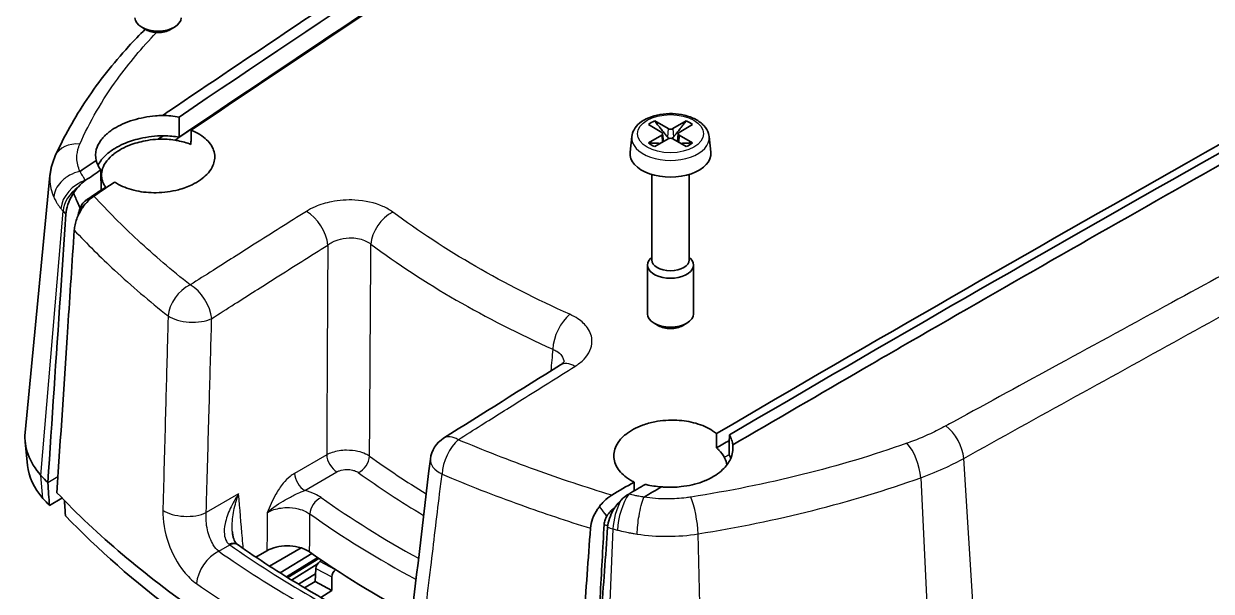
# Model space of a CAD drawing. Header units: millimetres. Extents: x 0 to 1594, y 0 to 281.
# Drawn here: x 251.23 to 292.36, y 126.99 to 146.64 of the extents above; entities that cross this region are included whole.
import ezdxf

# ---------------------------------------------------------------- set-up
doc = ezdxf.new("R2010")
doc.units = ezdxf.units.MM
doc.layers.add('Visible (ISO)', color=7, linetype='Continuous', lineweight=35)
doc.layers.add('Visible Narrow (ISO)', color=7, linetype='Continuous', lineweight=25)

msp = doc.modelspace()

# ---------------------------------------------------------------- linework, layer by layer
at = {"layer": 'Visible (ISO)'}
for p, q in [((255.4644, 146.4288), (255.3125, 146.5166)), ((256.2925, 146.4288), (256.4444, 146.5166)), ((272.8614, 143.1455), (273.3228, 142.8777)), ((273.5444, 143.0056), (273.0806, 143.272)), ((274.1731, 143.272), (273.7093, 143.0056)), ((273.9309, 142.8777), (274.3923, 143.1455)), ((272.2878, 142.7289), (272.2295, 142.1861)), ((273.3228, 142.7825), (272.8614, 142.5147)), ((273.3566, 142.8343), (273.3857, 142.5634)), ((273.8971, 142.8343), (273.868, 142.5634)), ((274.3923, 142.5147), (273.9309, 142.7825)), ((274.9659, 142.7289), (275.0242, 142.1861)), ((273.0806, 142.3882), (273.5444, 142.6546)), ((273.7093, 142.6546), (274.1731, 142.3882)), ((252.1356, 141.3815), (251.2767, 132.4837)), ((272.9769, 141.4202), (272.9769, 138.4618)), ((274.2769, 141.4202), (274.2769, 138.4618)), ((272.8269, 138.2865), (272.8269, 136.596)), ((272.9769, 138.561), (272.9313, 138.5147)), ((274.2769, 138.561), (274.3224, 138.5147)), ((274.4269, 138.2865), (274.4269, 136.596)), ((273.2128, 136.1818), (273.0609, 136.2695)), ((274.0409, 136.1818), (274.1928, 136.2695)), ((251.3552, 131.3485), (251.2767, 132.1624)), ((252.1174, 129.958), (252.5519, 130.2179)), ((259.6512, 128.3925), (259.268, 128.1713)), ((260.8397, 128.4898), (259.7448, 127.8577)), ((260.114, 127.622), (261.2066, 128.2963)), ((261.4138, 128.1526), (260.3325, 127.4853)), ((261.4518, 128.1265), (260.3726, 127.4604)), ((260.5056, 127.3784), (261.3919, 127.9254)), ((261.5473, 128.0612), (261.4841, 128.0222)), ((261.3315, 127.5985), (260.7419, 127.2346)), ((261.3152, 127.3277), (261.3426, 127.783)), ((262.0275, 127.7287), (262.0367, 127.7344)), ((261.3152, 127.3277), (260.9562, 127.1062)), ((261.8968, 127.0135), (261.3152, 127.3277)), ((261.8968, 127.0135), (261.8959, 127.4842)), ((261.5166, 126.7788), (261.8968, 127.0135))]:
    msp.add_line(p, q, dxfattribs=at)
msp.add_arc((266.3038, 131.4439), 1, 122.19969, 173.20147, dxfattribs=at)
for centre, major_axis, ratio, start_param, end_param in [((255.8785, 146.843), (0.8, 0), 0.5773503, 3.1415927, 6.2831853), ((255.8785, 146.6676), (0.5853, 0), 0.5773503, 3.9265254, 5.4982526), ((273.6269, 142.8301), (0.9404, 0), 0.5773503, 2.1906089, 2.5217801), ((273.6269, 142.8301), (0.9404, 0), 0.5773503, 0.6198126, 0.9509837), ((273.24, 142.8301), (0.1169, 0), 0.5773503, 5.5003624, 7.0660083), ((273.6269, 143.0535), (-0.1169, 0), 0.5773503, 0.7879734, 2.3536193), ((274.0137, 142.8301), (-0.1169, 0), 0.5773503, 5.5003624, 7.0660083), ((273.6269, 142.8301), (-0.9404, 0), 0.5773503, 0.6198126, 0.9509837), ((273.6269, 142.6067), (0.1169, 0), 0.5773503, 0.7879734, 2.3536193), ((273.6269, 142.8301), (-0.9404, 0), 0.5773503, 2.1906089, 2.5217801), ((273.6269, 142.1361), (1.4, 0), 0.5773503, 3.0796893, 6.3450887), ((273.6269, 138.2865), (0.8, 0), 0.5773503, 2.6249056, 6.7998724), ((273.6269, 138.4618), (0.65, 0), 0.5773503, 3.1415927, 6.2831853), ((273.6269, 136.596), (0.8, 0), 0.5773503, 3.1415927, 6.2831853), ((273.6269, 136.4206), (0.5853, 0), 0.5773503, 3.9265254, 5.4982526), ((262.7497, -815.2659), (-658.476, -1032.7764), 0.5468007, 3.9953438, 4.0000042), ((256.2689, 132.3231), (-5, 0), 0.5773503, 6.227506, 6.7585), ((256.2689, 131.5066), (-4.9213, 0), 0.5773503, 0.0556793, 0.4753147), ((7575.8397, 3663.0666), (-5604.5123, -8812.205), 0.5453182, 5.4345394, 5.43528), ((291.8349, 142.8913), (-45, 0), 0.5773503, 0.4753147, 0.4867247), ((291.8349, 142.8913), (-45, 0), 0.5773503, 0.5014681, 0.694666), ((291.8349, 142.0748), (44.9213, 0), 0.5773503, 3.6169073, 3.6277061), ((291.8349, 142.0748), (-44.7213, 0), 0.5773503, 0.5039686, 0.6595031), ((258.3304, 129.2693), (-0.5288, 0.736), 0.2529332, 2.4526993, 2.5165103), ((291.8349, 142.8913), (-39.7131, 0), 0.5773503, 0.6869538, 0.8174911), ((261.479, 127.8616), (-0.1002, -0.1732), 0.5373064, 3.9266075, 5.4624973), ((262.0326, 127.5626), (0.0895, 0.1789), 0.5775811, 0.7512329, 2.2871227)]:
    msp.add_ellipse(centre, major_axis=major_axis, ratio=ratio, start_param=start_param, end_param=end_param, dxfattribs=at)
for points, knots in [([(256.0313, 143.4605), (256.104, 143.5097), (256.1768, 143.5589), (257.678, 144.5737), (259.096, 145.5273), (260.9142, 146.7453), (261.3194, 147.0164), (264.9651, 149.4527), (268.2086, 151.5965), (278.1113, 158.0689), (284.5707, 162.1812), (290.8164, 166.0925)], [0.5969198, 0.5969198, 0.5969198, 0.5969198, 0.6291619, 0.6291619, 1.2619379, 1.2619379, 1.4447716, 1.4447716, 2.9147939, 2.9147939, 5.9313916, 5.9313916, 5.9313916, 5.9313916]), ([(291.1538, 165.8549), (284.8475, 161.9173), (278.5418, 157.8926), (267.025, 150.3824), (261.814, 146.9245), (256.605, 143.4083)], [-5.683478, -5.683478, -5.683478, -5.683478, -2.9032583, -2.9032583, -0.6045057, -0.6045057, -0.6045057, -0.6045057]), ([(257.0261, 142.9515), (262.0008, 146.3083), (266.9773, 149.6121), (278.4814, 157.124), (285.0091, 161.2932), (291.5375, 165.3695)], [-5.0734475, -5.0734475, -5.0734475, -5.0734475, -2.8781144, -2.8781144, 0, 0, 0, 0]), ([(291.1584, 165.1575), (284.7089, 161.1304), (278.2599, 157.0121), (266.7425, 149.494), (261.6738, 146.1288), (256.6071, 142.7085)], [-5.6874839, -5.6874839, -5.6874839, -5.6874839, -2.844123, -2.844123, -0.6081639, -0.6081639, -0.6081639, -0.6081639]), ([(312.3834, 153.3341), (305.421, 149.5838), (298.4593, 145.7423), (286.0713, 138.7438), (280.6449, 135.6225), (275.2205, 132.447)], [-5.7302307, -5.7302307, -5.7302307, -5.7302307, -2.8797642, -2.8797642, -0.6567694, -0.6567694, -0.6567694, -0.6567694]), ([(275.6674, 132.4027), (281.1168, 135.5942), (286.5684, 138.7307), (298.9698, 145.7374), (305.9199, 149.5727), (312.8706, 153.3167)], [-5.13567, -5.13567, -5.13567, -5.13567, -2.9023779, -2.9023779, -0.0567149, -0.0567149, -0.0567149, -0.0567149]), ([(313.2822, 153.1219), (306.5369, 149.499), (299.5935, 145.6661), (288.918, 139.6399), (285.4204, 137.6429), (281.4881, 135.372), (281.051, 135.1193), (279.0904, 133.9835), (277.5625, 133.0933), (275.9442, 132.1462), (275.8658, 132.1003), (275.7873, 132.0543)], [0.0572676, 0.0572676, 0.0572676, 0.0572676, 2.8114963, 2.8114963, 4.1536633, 4.1536633, 4.320595, 4.320595, 4.8983352, 4.8983352, 4.9277731, 4.9277731, 4.9277731, 4.9277731]), ([(255.4316, 146.4478), (255.2344, 146.2508), (255.0435, 146.0512), (254.5892, 145.5535), (254.3332, 145.2525), (253.8498, 144.6404), (253.6225, 144.3293), (253.1978, 143.6976), (253.0003, 143.377), (252.6362, 142.7267), (252.4695, 142.3969), (252.3187, 142.0623)], [0.05145214, 0.05145214, 0.05145214, 0.05145214, 0.16242476, 0.16242476, 0.32484951, 0.32484951, 0.48727427, 0.48727427, 0.64969903, 0.64969903, 0.81212378, 0.81212378, 0.81212378, 0.81212378]), ([(253.7369, 141.9042), (253.7052, 142.0292), (253.7064, 142.1571), (253.7678, 142.3853), (253.8159, 142.4851), (253.9191, 142.6313), (253.9594, 142.6801), (254.0273, 142.7512), (254.0512, 142.7745), (254.0876, 142.8078), (254.0992, 142.8182), (254.1198, 142.8361), (254.1288, 142.8437), (254.1476, 142.8593), (254.1574, 142.8672), (254.1827, 142.8873), (254.1984, 142.8994), (254.258, 142.9437), (254.3039, 142.9749), (254.5435, 143.1245), (254.7686, 143.2245), (255.2605, 143.3753), (255.5228, 143.4252), (255.8699, 143.4545), (255.9507, 143.4588), (256.0313, 143.4605)], [-0.39044995, -0.39044995, -0.39044995, -0.39044995, -0.32487133, -0.32487133, -0.2723563, -0.2723563, -0.24518339, -0.24518339, -0.23161697, -0.23161697, -0.22546157, -0.22546157, -0.22085853, -0.22085853, -0.21597627, -0.21597627, -0.20844288, -0.20844288, -0.18801187, -0.18801187, -0.1069739, -0.1069739, -0.02674496, -0.02674496, -0.00245352, -0.00245352, -0.00245352, -0.00245352]), ([(256.0313, 143.4605), (256.1301, 143.4597), (256.2283, 143.4548), (256.4202, 143.4372), (256.5136, 143.4247), (256.605, 143.4083)], [-0.059910869, -0.059910869, -0.059910869, -0.059910869, -0.030162697, -0.030162697, -0.001052901, -0.001052901, -0.001052901, -0.001052901]), ([(256.605, 143.4083), (256.6057, 143.1915), (256.6063, 142.9747), (256.607, 142.7414), (256.6071, 142.725), (256.6071, 142.7085)], [-0.085171905, -0.085171905, -0.085171905, -0.085171905, -0.006013685, -0.006013685, 0, 0, 0, 0]), ([(272.2878, 142.7289), (272.2969, 142.8135), (272.3247, 142.8955), (272.4146, 143.0545), (272.4803, 143.1296), (272.6486, 143.2703), (272.7555, 143.333), (272.9957, 143.4346), (273.1299, 143.4727), (273.4086, 143.5202), (273.5529, 143.5298), (273.8387, 143.5207), (273.9802, 143.5021), (274.2488, 143.4373), (274.3759, 143.391), (274.6033, 143.2714), (274.7038, 143.1979), (274.8583, 143.0294), (274.9152, 142.9355), (274.9552, 142.7988), (274.9621, 142.764), (274.9659, 142.7289)], [0.8473015, 0.8473015, 0.8473015, 0.8473015, 1.1008997, 1.1008997, 1.3894034, 1.3894034, 1.7237101, 1.7237101, 2.0693038, 2.0693038, 2.4112778, 2.4112778, 2.7518334, 2.7518334, 3.0950069, 3.0950069, 3.4402909, 3.4402909, 3.7598094, 3.7598094, 3.8650875, 3.8650875, 3.8650875, 3.8650875]), ([(256.0655, 142.7608), (255.7929, 142.7576), (255.5182, 142.7248), (255.0531, 142.6174), (254.8602, 142.5544), (254.5769, 142.4307), (254.4768, 142.3791), (254.3263, 142.2881), (254.2714, 142.2514), (254.204, 142.2013), (254.1884, 142.1893), (254.1636, 142.1696), (254.1542, 142.162), (254.1364, 142.1472), (254.128, 142.1401), (254.1091, 142.1238), (254.0987, 142.1147), (254.0671, 142.086), (254.0465, 142.0663), (253.9284, 141.9466), (253.8525, 141.8408), (253.8009, 141.7317)], [-0.3925149, -0.3925149, -0.3925149, -0.3925149, -0.31017959, -0.31017959, -0.24644614, -0.24644614, -0.20794289, -0.20794289, -0.18377824, -0.18377824, -0.17629345, -0.17629345, -0.17161054, -0.17161054, -0.1673103, -0.1673103, -0.16181868, -0.16181868, -0.15029727, -0.15029727, -0.0927005, -0.0927005, -0.0927005, -0.0927005]), ([(254.375, 141.1575), (254.4177, 141.1286), (254.463, 141.1011), (254.6892, 140.9777), (254.8991, 140.9026), (255.3473, 140.8073), (255.58, 140.7853), (256.0772, 140.7924), (256.3375, 140.8273), (256.7508, 140.9355), (256.9102, 140.9933), (257.1606, 141.1134), (257.2578, 141.1698), (257.4282, 141.2897), (257.5022, 141.3524), (257.6444, 141.4996), (257.7071, 141.5855), (257.822, 141.8086), (257.8515, 141.948), (257.8269, 142.2388), (257.7637, 142.3871), (257.5427, 142.6587), (257.3863, 142.7791), (257.1402, 142.9034), (257.0843, 142.9285), (257.0261, 142.9515)], [-0.79234578, -0.79234578, -0.79234578, -0.79234578, -0.77235174, -0.77235174, -0.69766294, -0.69766294, -0.62677745, -0.62677745, -0.54829356, -0.54829356, -0.49386798, -0.49386798, -0.45436466, -0.45436466, -0.41688631, -0.41688631, -0.37090191, -0.37090191, -0.30131293, -0.30131293, -0.22414966, -0.22414966, -0.14630592, -0.14630592, -0.12472512, -0.12472512, -0.12472512, -0.12472512]), ([(256.6071, 142.7085), (256.4403, 142.7385), (256.2667, 142.7559), (256.0821, 142.7605), (256.0738, 142.7607), (256.0655, 142.7608)], [-0.056992889, -0.056992889, -0.056992889, -0.056992889, -0.003793731, -0.003793731, -0.001299486, -0.001299486, -0.001299486, -0.001299486]), ([(257.0261, 142.9515), (257.0244, 142.8444), (257.0227, 142.7372), (257.02, 142.5735), (257.0191, 142.5169), (257.0182, 142.4604)], [-0.060102013, -0.060102013, -0.060102013, -0.060102013, -0.02076172, -0.02076172, 0, 0, 0, 0]), ([(255.8867, 142.6403), (255.7618, 142.633), (255.6369, 142.619), (255.3178, 142.5654), (255.1285, 142.516), (254.8331, 142.4083), (254.7207, 142.3582), (254.5583, 142.2707), (254.5025, 142.2372), (254.427, 142.1868), (254.4047, 142.1712), (254.3706, 142.1462), (254.3584, 142.137), (254.3362, 142.1197), (254.326, 142.1116), (254.304, 142.0937), (254.2922, 142.0837), (254.259, 142.055), (254.2382, 142.0359), (254.1345, 141.9348), (254.0671, 141.8482), (253.9683, 141.6682), (253.9374, 141.5753), (253.9195, 141.427), (253.9197, 141.372), (253.9266, 141.3175)], [-0.35881114, -0.35881114, -0.35881114, -0.35881114, -0.32115648, -0.32115648, -0.26112461, -0.26112461, -0.22040764, -0.22040764, -0.1973069, -0.1973069, -0.18722907, -0.18722907, -0.18145942, -0.18145942, -0.1764904, -0.1764904, -0.17046705, -0.17046705, -0.15923299, -0.15923299, -0.11164229, -0.11164229, -0.06361717, -0.06361717, -0.03533091, -0.03533091, -0.03533091, -0.03533091]), ([(256.4576, 142.6075), (256.3708, 142.6206), (256.2822, 142.63), (256.0913, 142.642), (255.9891, 142.6436), (255.8867, 142.6403)], [-0.067321844, -0.067321844, -0.067321844, -0.067321844, -0.04003136, -0.04003136, -0.009279688, -0.009279688, -0.009279688, -0.009279688]), ([(257.0182, 142.4604), (256.8782, 142.5155), (256.7253, 142.559), (256.5285, 142.5962), (256.4932, 142.6022), (256.4576, 142.6075)], [-0.254621503, -0.254621503, -0.254621503, -0.254621503, -0.202760296, -0.202760296, -0.191562898, -0.191562898, -0.191562898, -0.191562898]), ([(273.5854, 142.6698), (273.5725, 142.6748), (273.5605, 142.682), (273.5408, 142.6971), (273.5316, 142.7061), (273.5234, 142.716)], [0.0787304884, 0.0787304884, 0.0787304884, 0.0787304884, 0.082614617, 0.082614617, 0.0863321635, 0.0863321635, 0.0863321635, 0.0863321635]), ([(273.7303, 142.716), (273.7221, 142.7061), (273.7129, 142.6971), (273.6932, 142.682), (273.6812, 142.6748), (273.6684, 142.6698)], [0.0629908796, 0.0629908796, 0.0629908796, 0.0629908796, 0.066708426, 0.066708426, 0.0705925547, 0.0705925547, 0.0705925547, 0.0705925547]), ([(252.1356, 141.3815), (252.1402, 141.429), (252.1464, 141.4763), (252.1621, 141.5702), (252.1715, 141.6168), (252.1933, 141.7091), (252.2057, 141.7548), (252.2334, 141.845), (252.2487, 141.8895), (252.2818, 141.977), (252.2997, 142.02), (252.3187, 142.0623)], [-0.063338075, -0.063338075, -0.063338075, -0.063338075, -0.05067046, -0.05067046, -0.038002845, -0.038002845, -0.02533523, -0.02533523, -0.012667615, -0.012667615, 0, 0, 0, 0]), ([(253.8984, 141.5759), (253.8204, 141.6786), (253.7663, 141.7879), (253.7375, 141.9019), (253.7372, 141.9031), (253.7369, 141.9042)], [-0.061989042, -0.061989042, -0.061989042, -0.061989042, -0.004028237, -0.004028237, -0.003446903, -0.003446903, -0.003446903, -0.003446903]), ([(253.182, 141.5266), (253.1807, 141.5257), (253.1791, 141.5249), (253.1767, 141.5241), (253.176, 141.5239), (253.1753, 141.5238)], [0, 0, 0, 0, 0.0005838622, 0.0005838622, 0.00080892757, 0.00080892757, 0.00080892757, 0.00080892757]), ([(253.9071, 140.8805), (253.9057, 140.9962), (253.9042, 141.1119), (253.9013, 141.3443), (253.8998, 141.4605), (253.8984, 141.5759)], [-0.084845966, -0.084845966, -0.084845966, -0.084845966, -0.042384254, -0.042384254, -0.00000551, -0.00000551, -0.00000551, -0.00000551]), ([(253.1104, 140.9844), (253.114, 140.9884), (253.1175, 140.9924), (253.2006, 141.0848), (253.2854, 141.1594), (253.3715, 141.218)], [0.037105584, 0.037105584, 0.037105584, 0.037105584, 0.038795417, 0.038795417, 0.0767238, 0.0767238, 0.0767238, 0.0767238]), ([(253.9266, 141.3175), (253.9335, 141.2623), (253.9471, 141.2076), (253.9892, 141.095), (254.0191, 141.0375), (254.0565, 140.9819)], [-0.060207883, -0.060207883, -0.060207883, -0.060207883, -0.032188515, -0.032188515, -0.001443888, -0.001443888, -0.001443888, -0.001443888]), ([(252.683, 140.0423), (252.69, 140.1476), (252.7138, 140.26), (252.7928, 140.4912), (252.8481, 140.6074), (252.9269, 140.7361), (252.9391, 140.7554), (252.9517, 140.7743)], [0, 0, 0, 0, 0.037211362, 0.037211362, 0.075645186, 0.075645186, 0.082516463, 0.082516463, 0.082516463, 0.082516463]), ([(253.1312, 140.3531), (253.0697, 140.4973), (253.0224, 140.6083), (252.9639, 140.7458), (252.9578, 140.76), (252.9517, 140.7743)], [-0.24863988, -0.24863988, -0.24863988, -0.24863988, -0.187554633, -0.187554633, -0.180486352, -0.180486352, -0.180486352, -0.180486352]), ([(253.6558, 140.6691), (253.5718, 140.6119), (253.4887, 140.5389), (253.3585, 140.3958), (253.3091, 140.3335), (253.2634, 140.2671)], [0, 0, 0, 0, 0.037090102, 0.037090102, 0.061679043, 0.061679043, 0.061679043, 0.061679043]), ([(253.2634, 140.2671), (253.2568, 140.2574), (253.2504, 140.2476), (253.1711, 140.1248), (253.1095, 140.0025), (253.0391, 139.8116), (253.0194, 139.7455), (252.9903, 139.6157), (252.9809, 139.5525), (252.9769, 139.4921)], [0.039699878, 0.039699878, 0.039699878, 0.039699878, 0.043262706, 0.043262706, 0.084016543, 0.084016543, 0.10558439, 0.10558439, 0.127003628, 0.127003628, 0.127003628, 0.127003628]), ([(253.3663, 140.513), (253.3662, 140.5129), (253.3661, 140.5129), (253.3643, 140.5116), (253.3625, 140.5104), (253.3458, 140.498), (253.3246, 140.4793), (253.2679, 140.4146), (253.2349, 140.3674), (253.1947, 140.2916), (253.1846, 140.2705), (253.1755, 140.2492)], [-0.000054035, -0.000054035, -0.000054035, -0.000054035, 0, 0, 0.000754266, 0.000754266, 0.00741891, 0.00741891, 0.016171972, 0.016171972, 0.019443079, 0.019443079, 0.019443079, 0.019443079]), ([(253.3129, 140.4655), (253.3164, 140.4692), (253.32, 140.4729), (253.3276, 140.4803), (253.3315, 140.4841), (253.3399, 140.4915), (253.3442, 140.4953), (253.3533, 140.5028), (253.358, 140.5065), (253.3678, 140.5138), (253.3728, 140.5174), (253.3781, 140.521)], [-0.3543990956, -0.3543990956, -0.3543990956, -0.3543990956, -0.3533559075, -0.3533559075, -0.3523127194, -0.3523127194, -0.3512695313, -0.3512695313, -0.3502263432, -0.3502263432, -0.3491831551, -0.3491831551, -0.3491831551, -0.3491831551]), ([(252.683, 140.0423), (252.6204, 139.1084), (252.5579, 138.1742), (252.3504, 135.0728), (252.2055, 132.9058), (252.0607, 130.7393)], [0.4033537, 0.4033537, 0.4033537, 0.4033537, 0.7332702, 0.7332702, 1.4979758, 1.4979758, 1.4979758, 1.4979758]), ([(253.1755, 140.2492), (253.1622, 140.2191), (253.1509, 140.1886), (253.1251, 140.1035), (253.1153, 140.0498), (253.1126, 139.9996)], [0.0092264292, 0.0092264292, 0.0092264292, 0.0092264292, 0.0114136879, 0.0114136879, 0.0153380986, 0.0153380986, 0.0153380986, 0.0153380986]), ([(252.3754, 130.402), (252.5018, 132.3142), (252.6283, 134.2266), (252.8288, 137.2565), (252.9029, 138.3743), (252.9769, 139.4921)], [0.011013, 0.011013, 0.011013, 0.011013, 0.6868411, 0.6868411, 1.0818451, 1.0818451, 1.0818451, 1.0818451]), ([(269.954, 134.9438), (269.954, 134.9438), (269.9504, 134.9379), (269.932, 134.917), (269.9171, 134.9019), (269.8746, 134.8667), (269.8471, 134.8465), (269.8136, 134.8256)], [0.251413511, 0.251413511, 0.251413511, 0.251413511, 0.280257605, 0.280257605, 0.309491723, 0.309491723, 0.338725841, 0.338725841, 0.338725841, 0.338725841]), ([(275.2205, 132.447), (275.1784, 132.4819), (275.133, 132.5153), (274.9211, 132.6545), (274.7254, 132.7415), (274.2996, 132.8635), (274.0748, 132.8996), (273.5897, 132.9228), (273.3328, 132.9045), (272.9356, 132.8274), (272.7897, 132.787), (272.5436, 132.6962), (272.4406, 132.6498), (272.2472, 132.5443), (272.1577, 132.4851), (271.971, 132.335), (271.8827, 132.241), (271.7157, 131.9935), (271.6642, 131.8357), (271.664, 131.5194), (271.7149, 131.3639), (271.9127, 131.0763), (272.0572, 130.9469), (272.2798, 130.815), (272.322, 130.7922), (272.3657, 130.7706)], [-0.79225009, -0.79225009, -0.79225009, -0.79225009, -0.77053561, -0.77053561, -0.69738567, -0.69738567, -0.627599, -0.627599, -0.55095705, -0.55095705, -0.50358558, -0.50358558, -0.46582888, -0.46582888, -0.42690438, -0.42690438, -0.37454813, -0.37454813, -0.29670862, -0.29670862, -0.21908472, -0.21908472, -0.14182711, -0.14182711, -0.12464847, -0.12464847, -0.12464847, -0.12464847]), ([(275.7873, 132.0543), (275.8055, 131.8885), (275.7768, 131.7223), (275.6415, 131.4345), (275.5508, 131.3117), (275.3625, 131.1324), (275.2826, 131.0693), (275.138, 130.9742), (275.0785, 130.9392), (274.996, 130.896), (274.9757, 130.8858), (274.9422, 130.8695), (274.9291, 130.8632), (274.9036, 130.8514), (274.8912, 130.8458), (274.8627, 130.8332), (274.8465, 130.8262), (274.7954, 130.8048), (274.7599, 130.7909), (274.5002, 130.6956), (274.2547, 130.6393), (273.8209, 130.5913), (273.6395, 130.5852), (273.4102, 130.5949), (273.3614, 130.598), (273.3127, 130.6021)], [-0.38953395, -0.38953395, -0.38953395, -0.38953395, -0.31120587, -0.31120587, -0.24713035, -0.24713035, -0.20868363, -0.20868363, -0.1842162, -0.1842162, -0.17640437, -0.17640437, -0.17146016, -0.17146016, -0.16688159, -0.16688159, -0.16098215, -0.16098215, -0.14841276, -0.14841276, -0.07056253, -0.07056253, -0.01629908, -0.01629908, -0.00155516, -0.00155516, -0.00155516, -0.00155516]), ([(275.6588, 131.709), (275.6602, 131.8244), (275.6616, 131.9398), (275.6645, 132.1717), (275.666, 132.2875), (275.6674, 132.4027)], [-0.084890915, -0.084890915, -0.084890915, -0.084890915, -0.042406689, -0.042406689, -0.000019425, -0.000019425, -0.000019425, -0.000019425]), ([(275.6674, 132.4027), (275.6999, 132.3475), (275.7262, 132.2909), (275.7666, 132.1744), (275.7803, 132.1146), (275.7873, 132.0543)], [-0.06195571, -0.06195571, -0.06195571, -0.06195571, -0.032840642, -0.032840642, -0.003097641, -0.003097641, -0.003097641, -0.003097641]), ([(275.4978, 131.6147), (275.4515, 131.7052), (275.3874, 131.7918), (275.2793, 131.8998), (275.2504, 131.9262), (275.2197, 131.9517)], [-0.983614332, -0.983614332, -0.983614332, -0.983614332, -0.936406098, -0.936406098, -0.920553291, -0.920553291, -0.920553291, -0.920553291]), ([(275.7165, 131.5955), (275.7027, 131.6278), (275.6868, 131.6598), (275.6656, 131.6973), (275.6622, 131.7032), (275.6588, 131.709)], [-0.020421071, -0.020421071, -0.020421071, -0.020421071, -0.003848344, -0.003848344, -0.000759387, -0.000759387, -0.000759387, -0.000759387]), ([(275.5785, 131.3613), (275.5673, 131.4437), (275.5421, 131.525), (275.5014, 131.6075), (275.4996, 131.6111), (275.4978, 131.6147)], [-0.044699874, -0.044699874, -0.044699874, -0.044699874, -0.003850779, -0.003850779, -0.001995382, -0.001995382, -0.001995382, -0.001995382]), ([(252.0607, 130.7393), (252.0702, 130.6085), (252.0797, 130.4786), (252.0985, 130.2183), (252.108, 130.0886), (252.1174, 129.958)], [0.00100527, 0.00100527, 0.00100527, 0.00100527, 0.05140962, 0.05140962, 0.10172985, 0.10172985, 0.10172985, 0.10172985]), ([(273.3127, 130.6021), (273.1323, 130.6149), (272.9559, 130.6416), (272.7761, 130.6845), (272.7644, 130.6874), (272.7528, 130.6903)], [-0.058824872, -0.058824872, -0.058824872, -0.058824872, -0.004085819, -0.004085819, -0.000284057, -0.000284057, -0.000284057, -0.000284057]), ([(252.6736, 129.6063), (252.6642, 129.7362), (252.6549, 129.8664), (252.6422, 130.0417), (252.639, 130.0867), (252.6357, 130.1317)], [0.001001729, 0.001001729, 0.001001729, 0.001001729, 0.051045095, 0.051045095, 0.068326612, 0.068326612, 0.068326612, 0.068326612]), ([(271.1708, 129.9282), (271.2196, 129.9929), (271.2723, 130.0533), (271.4116, 130.1911), (271.5008, 130.2606), (271.5913, 130.314)], [0.01200207, 0.01200207, 0.01200207, 0.01200207, 0.036568006, 0.036568006, 0.073624139, 0.073624139, 0.073624139, 0.073624139]), ([(272.1854, 130.3557), (272.0931, 130.3012), (272.002, 130.2309), (271.9118, 130.1426), (271.9076, 130.1384), (271.9035, 130.1343)], [0, 0, 0, 0, 0.03784055, 0.03784055, 0.039686412, 0.039686412, 0.039686412, 0.039686412]), ([(272.7099, 130.2455), (272.7101, 130.2459), (272.7103, 130.2464), (272.7115, 130.2479), (272.7127, 130.2488), (272.7141, 130.2497)], [0.3492862788, 0.3492862788, 0.3492862788, 0.3492862788, 0.3504901333, 0.3504901333, 0.3535540341, 0.3535540341, 0.3535540341, 0.3535540341]), ([(270.8546, 129.1704), (270.8621, 129.2748), (270.8874, 129.3857), (270.9718, 129.6132), (271.031, 129.7272), (271.1243, 129.8661), (271.1471, 129.8976), (271.1708, 129.9282)], [0, 0, 0, 0, 0.037039611, 0.037039611, 0.07549989, 0.07549989, 0.087190181, 0.087190181, 0.087190181, 0.087190181]), ([(271.3309, 129.3023), (271.3338, 129.354), (271.3456, 129.4091), (271.3799, 129.5051), (271.3983, 129.5452), (271.4201, 129.5839)], [0, 0, 0, 0, 0.018464086, 0.018464086, 0.031865727, 0.031865727, 0.031865727, 0.031865727]), ([(271.4201, 129.5839), (271.4293, 129.6008), (271.4392, 129.6176), (271.4831, 129.6865), (271.5219, 129.7349), (271.6062, 129.8189), (271.6511, 129.8542), (271.6967, 129.8813)], [0.031813354, 0.031813354, 0.031813354, 0.031813354, 0.037639194, 0.037639194, 0.056318286, 0.056318286, 0.074965382, 0.074965382, 0.074965382, 0.074965382]), ([(271.731, 129.9321), (271.7058, 129.896), (271.6817, 129.8589), (271.5999, 129.7212), (271.5512, 129.6167), (271.4801, 129.407), (271.4582, 129.3037), (271.4512, 129.2064)], [0.028994499, 0.028994499, 0.028994499, 0.028994499, 0.042316805, 0.042316805, 0.077079572, 0.077079572, 0.111627703, 0.111627703, 0.111627703, 0.111627703]), ([(270.8546, 129.1704), (270.7777, 128.1029), (270.7008, 127.0354), (270.4835, 124.0152), (270.3431, 122.0621), (270.2028, 120.1094)], [0.3083428, 0.3083428, 0.3083428, 0.3083428, 0.6867872, 0.6867872, 1.3791764, 1.3791764, 1.3791764, 1.3791764]), ([(270.7868, 119.9277), (270.8256, 120.4692), (270.8643, 121.011), (271.0133, 123.0925), (271.1235, 124.6325), (271.3063, 127.1844), (271.3788, 128.1955), (271.4512, 129.2064)], [1.6469177, 1.6469177, 1.6469177, 1.6469177, 1.8386273, 1.8386273, 2.3835181, 2.3835181, 2.7416476, 2.7416476, 2.7416476, 2.7416476]), ([(270.8645, 121.0126), (270.9726, 122.937), (271.0809, 124.8615), (271.2364, 127.6246), (271.2837, 128.4635), (271.3309, 129.3023)], [0.0684569, 0.0684569, 0.0684569, 0.0684569, 0.755611, 0.755611, 1.05511854, 1.05511854, 1.05511854, 1.05511854]), ([(258.4532, 129.0425), (258.4571, 128.9967), (258.4633, 128.9534), (258.4797, 128.8726), (258.49, 128.8353), (258.5133, 128.7689), (258.5263, 128.7399), (258.5533, 128.6908), (258.5673, 128.6705), (258.5945, 128.638), (258.6076, 128.6258), (258.6203, 128.6161)], [0.1625954, 0.1625954, 0.1625954, 0.1625954, 0.18314085, 0.18314085, 0.2036863, 0.2036863, 0.22423174, 0.22423174, 0.24477719, 0.24477719, 0.26532264, 0.26532264, 0.26532264, 0.26532264]), ([(258.6503, 128.5942), (258.9983, 128.3505), (259.3546, 128.1105), (260.0831, 127.6384), (260.4554, 127.4064), (261.2153, 126.9504), (261.603, 126.7266), (262.3933, 126.2875), (262.7958, 126.0723), (263.6152, 125.6508), (264.032, 125.4445), (264.4557, 125.2429)], [1.47484654, 1.47484654, 1.47484654, 1.47484654, 1.51322645, 1.51322645, 1.55160637, 1.55160637, 1.58998628, 1.58998628, 1.6283662, 1.6283662, 1.66674612, 1.66674612, 1.66674612, 1.66674612]), ([(259.6512, 128.3925), (259.7434, 128.4458), (259.8527, 128.4881), (260.093, 128.546), (260.2216, 128.5612), (260.4814, 128.562), (260.6101, 128.5478), (260.8079, 128.5017), (260.8811, 128.4782), (261.0156, 128.4211), (261.0765, 128.3878), (261.1294, 128.3505)], [0, 0, 0, 0, 0.03912161, 0.03912161, 0.07812461, 0.07812461, 0.11707908, 0.11707908, 0.14211713, 0.14211713, 0.16717053, 0.16717053, 0.16717053, 0.16717053])]:
    msp.add_open_spline(points, degree=3, knots=knots, dxfattribs=at)
for points, weights in [([(273.5234, 142.716), (273.4167, 142.8459), (273.0806, 143.272)], [2.55942529588, 1.88942949743, 1]), ([(274.1731, 143.272), (273.837, 142.8459), (273.7303, 142.716)], [1, 1.88942949741, 2.55942529585]), ([(273.2664, 142.4949), (273.1462, 142.4989), (272.8614, 142.5147)], [2.05991435985, 1.57596636189, 1]), ([(274.3923, 142.5147), (274.1075, 142.4989), (273.9873, 142.4949)], [1, 1.57596636188, 2.05991435984])]:
    msp.add_rational_spline(points, weights, degree=2, dxfattribs=at)
for points in [[(255.8867, 142.6403), (255.9464, 142.6805), (256.006, 142.7207), (256.0655, 142.7608)], [(253.182, 141.5266), (253.3671, 141.6526), (253.552, 141.7784), (253.7369, 141.9042)], [(253.8984, 141.5759), (253.7227, 141.4567), (253.5471, 141.3373), (253.3715, 141.218)], [(253.6558, 140.6691), (253.8955, 140.832), (254.1353, 140.9948), (254.375, 141.1575)], [(253.9018, 141.3008), (253.9101, 141.3064), (253.9184, 141.312), (253.9266, 141.3175)], [(252.9517, 140.7743), (253.0004, 140.8496), (253.0538, 140.9202), (253.1104, 140.9844)], [(253.9071, 140.8805), (253.7572, 140.7787), (253.6073, 140.6768), (253.4573, 140.5749)], [(254.0565, 140.9819), (254.0627, 140.9727), (254.0692, 140.9635), (254.0758, 140.9544)], [(253.1312, 140.3531), (253.146, 140.3184), (253.1607, 140.2838), (253.1755, 140.2492)], [(253.4184, 140.5484), (253.401, 140.5366), (253.3837, 140.5248), (253.3663, 140.513)], [(253.4573, 140.5749), (253.4443, 140.566), (253.4314, 140.5572), (253.4184, 140.5484)], [(275.2197, 131.9517), (275.22, 132.1168), (275.2203, 132.2819), (275.2205, 132.447)], [(275.2197, 131.9517), (275.3682, 132.0386), (275.5166, 132.1255), (275.665, 132.2123)], [(272.3657, 130.7706), (272.1076, 130.6185), (271.8494, 130.4663), (271.5913, 130.314)], [(272.1854, 130.3557), (272.3746, 130.4673), (272.5637, 130.5788), (272.7528, 130.6903)], [(272.3657, 130.7706), (272.3674, 130.6687), (272.369, 130.5668), (272.3707, 130.465)], [(273.3127, 130.6021), (273.1133, 130.4847), (272.9138, 130.3673), (272.7141, 130.2497)], [(271.9035, 130.1343), (271.8421, 130.0728), (271.784, 130.0049), (271.731, 129.9321)], [(271.4201, 129.5839), (271.3974, 129.6152), (271.3747, 129.6466), (271.3521, 129.6779)]]:
    msp.add_open_spline(points, degree=3, dxfattribs=at)
at = {"layer": 'Visible Narrow (ISO)'}
for p, q in [((273.3228, 142.7825), (273.3407, 142.5375)), ((273.5444, 143.0056), (273.5234, 142.716)), ((273.7093, 143.0056), (273.7303, 142.716)), ((273.9309, 142.7825), (273.913, 142.5375)), ((251.8232, 131.0021), (252.5876, 140.1488)), ((261.7196, 131.7125), (260.6077, 131.0705)), ((284.38, 122.2321), (283.7878, 131.5897)), ((251.8931, 130.2064), (251.8232, 131.0021)), ((252.4115, 130.9491), (252.0607, 130.7393)), ((260.9608, 130.4798), (262.0726, 131.1217)), ((282.2949, 130.9203), (282.7446, 121.5155)), ((258.6687, 130.3582), (257.5481, 129.7112)), ((271.6355, 129.1516), (271.242, 119.7906)), ((274.805, 119.566), (274.5855, 128.9763)), ((257.9807, 128.3719), (258.3635, 128.5929)), ((262.0275, 127.7287), (261.4841, 128.0222)), ((261.3426, 127.783), (261.8959, 127.4842))]:
    msp.add_line(p, q, dxfattribs=at)
msp.add_ellipse((273.6269, 142.8301), major_axis=(-1.1424, 0), ratio=0.5773503, dxfattribs=at)
for centre, major_axis, ratio, start_param, end_param in [((273.6269, 142.681), (-1.3416, 0), 0.5773503, 6.221282, 9.4866813), ((253.2304, 141.6514), (-0.9117, 0.4109), 0.7824682, 5.1146311, 6.2831853), ((253.4164, 140.4165), (0.7818, 0.6235), 0.7392517, 1.0876692, 2.5289376), ((253.474, 140.3482), (0.7471, 0.6647), 0.7253923, 1.4189076, 2.4893664), ((253.5509, 140.0885), (-0.3736, -0.3324), 0.7253643, 4.555836, 5.4829169), ((261.0521, 139.3418), (-0.5331, 0.846), 0.5531286, 3.9574857, 5.481704), ((264.04, 139.3168), (-0.5963, -0.8027), 0.6430369, 4.0390991, 5.5160805), ((257.0318, 136.7971), (0.6188, 0.7855), 0.6580908, 0.9229414, 2.3667402), ((257.0318, 136.7971), (-0.5365, 0.8439), 0.5504614, 3.9552415, 5.4806273), ((270.1666, 135.7796), (0.4091, 0.9125), 0.502893, 0.7716394, 2.2486209), ((257.0318, 136.7971), (0.9996, -0.0285), 0.4939007, 3.7923776, 5.5108231), ((270.3434, 133.9775), (-0.5298, 0.8481), 0.5505094, 5.4724046, 6.2831853), ((283.1068, 131.946), (0.4868, -0.8735), 0.5501704, 0.8727338, 2.2666987), ((266.3038, 131.4439), (0.3896, 0.921), 0.4832045, 0.7681902, 2.211989), ((266.3038, 131.4439), (-0.5329, 0.8462), 0.5475607, 5.4692352, 6.2831853), ((281.7769, 131.348), (0.3371, -0.9415), 0.420736, 0.9554059, 2.3565213), ((262.0726, 131.53), (0.25, -0.433), 0.5773503, 3.9793507, 5.4977871), ((262.8153, 131.5064), (-0.2923, -0.4057), 0.637157, 0.8466896, 2.365126), ((291.8349, 144.9112), (-36.6883, 0), 0.5773503, 0.6755633, 0.7570732), ((266.3038, 131.4439), (-0.993, 0.1184), 0.5541028, 0, 1.00253), ((260.9608, 130.8881), (0.25, -0.433), 0.5773503, 3.9793507, 5.4977871), ((291.8349, 144.5243), (37.1876, 0), 0.5773503, 3.817156, 3.9093182), ((261.5235, 129.8253), (-0.2887, -0.4083), 0.6324236, 3.9826237, 5.5010601), ((291.8349, 144.5243), (-39.1338, 0), 0.5773503, 0.6847811, 0.8117744), ((272.0917, 129.5993), (-0.2839, -0.9589), 0.3742077, 4.2348723, 5.3053311), ((272.2096, 129.5662), (-0.2555, -0.9668), 0.3446085, 3.8535632, 5.2948316), ((274.3313, 129.4688), (0.1606, -0.987), 0.2021028, 1.0158221, 2.447966), ((256.8419, 130.0762), (0.9996, -0.0279), 0.4943617, 3.8034621, 5.5105294), ((291.8349, 144.1374), (39.6331, 0), 0.5773503, 3.8263738, 3.9622417), ((257.9807, 127.5554), (-0.5727, -0.8198), 0.6293925, 3.9790847, 5.4713413), ((291.8349, 144.5243), (-43.9182, 0), 0.5773503, 0.6906293, 0.880167), ((258.3178, 128.218), (0.3026, 0.3981), 0.6014389, 0, 0.8576729), ((258.3635, 128.1846), (0.2868, 0.4096), 0.6300063, 0, 0.8382035), ((291.8349, 144.5243), (43.3793, 0), 0.5773503, 3.831041, 4.0229406), ((291.8349, 143.7719), (44.9151, 0), 0.5773503, 3.832222, 4.0217597)]:
    msp.add_ellipse(centre, major_axis=major_axis, ratio=ratio, start_param=start_param, end_param=end_param, dxfattribs=at)
for points, knots in [([(256.4576, 142.6075), (261.4235, 145.961), (266.3913, 149.2614), (277.9585, 156.8196), (284.5583, 161.0363), (291.1586, 165.1576)], [0.6140704, 0.6140704, 0.6140704, 0.6140704, 2.805568, 2.805568, 5.7154109, 5.7154109, 5.7154109, 5.7154109]), ([(283.7878, 131.5897), (285.0824, 132.3111), (286.3776, 133.0244), (288.9681, 134.456), (290.2638, 135.171), (294.1522, 137.314), (296.7453, 138.7391), (301.2797, 141.2244), (303.2209, 142.2861), (306.8639, 144.2747), (308.5657, 145.2019), (311.1184, 146.5903), (311.9694, 147.0527), (313.2458, 147.7457), (313.6713, 147.9766), (314.5223, 148.4382), (314.9477, 148.6712), (315.3734, 148.8987)], [0, 0, 0, 0, 0.5324328, 0.5324328, 1.06509, 1.06509, 2.1309825, 2.1309825, 2.9287973, 2.9287973, 3.6280916, 3.6280916, 3.9777387, 3.9777387, 4.1525623, 4.1525623, 4.3273858, 4.3273858, 4.3273858, 4.3273858]), ([(253.1693, 142.4687), (253.509, 143.2423), (253.9462, 143.9928), (254.8717, 145.2722), (255.3214, 145.8095), (255.8196, 146.3314)], [-0.81212378, -0.81212378, -0.81212378, -0.81212378, -0.40606189, -0.40606189, -0.09959941, -0.09959941, -0.09959941, -0.09959941]), ([(253.1753, 141.5238), (253.1058, 141.675), (253.0695, 141.833), (253.0668, 142.1184), (253.0884, 142.2476), (253.132, 142.3735)], [-0.16209888, -0.16209888, -0.16209888, -0.16209888, -0.08171622, -0.08171622, -0.01655271, -0.01655271, -0.01655271, -0.01655271]), ([(253.1753, 141.5238), (253.0496, 141.4986), (252.9264, 141.4532), (252.6991, 141.3272), (252.5972, 141.2477), (252.4422, 141.0802), (252.3849, 140.9969), (252.3011, 140.8224), (252.2751, 140.7324), (252.2658, 140.6413), (252.2656, 140.6395), (252.2655, 140.6376)], [-0.1431941, -0.1431941, -0.1431941, -0.1431941, -0.10412994, -0.10412994, -0.06506513, -0.06506513, -0.0325326, -0.0325326, 0, 0, 0.00066594, 0.00066594, 0.00066594, 0.00066594]), ([(253.3715, 141.218), (253.3391, 141.2585), (253.3093, 141.2998), (253.2658, 141.3672), (253.2503, 141.3928), (253.2359, 141.4187), (253.2259, 141.4366), (253.2164, 141.4545), (253.1987, 141.4901), (253.1904, 141.5077), (253.1825, 141.5254)], [-0.056269149, -0.056269149, -0.056269149, -0.056269149, -0.03320339, -0.03320339, -0.019260478, -0.019260478, -0.019260478, -0.009630239, -0.009630239, -0.000304854, -0.000304854, -0.000304854, -0.000304854]), ([(252.1357, 141.3815), (252.1311, 141.3346), (252.1289, 141.2876), (252.1301, 141.0374), (252.1762, 140.8332), (252.2655, 140.6376)], [0.063338075, 0.063338075, 0.063338075, 0.063338075, 0.081716221, 0.081716221, 0.161506047, 0.161506047, 0.161506047, 0.161506047]), ([(256.993, 137.5959), (256.3555, 138.0978), (255.7505, 138.6135), (254.6409, 139.6402), (254.1325, 140.1497), (253.6558, 140.6691)], [-0.64576106, -0.64576106, -0.64576106, -0.64576106, -0.32288053, -0.32288053, -0.01816627, -0.01816627, -0.01816627, -0.01816627]), ([(298.1169, 140.8582), (295.7397, 139.5663), (293.3612, 138.2724), (289.6793, 136.2669), (288.3768, 135.5569), (285.8597, 134.1839), (284.6515, 133.5244), (283.4303, 132.8573)], [-2.0385595, -2.0385595, -2.0385595, -2.0385595, -1.06509, -1.06509, -0.5324328, -0.5324328, -0.0360477, -0.0360477, -0.0360477, -0.0360477]), ([(252.2655, 140.6376), (252.2752, 140.616), (252.2854, 140.5945), (252.308, 140.5494), (252.3205, 140.5258), (252.3336, 140.5024), (252.3525, 140.4685), (252.3728, 140.4348), (252.4301, 140.3463), (252.4692, 140.292), (252.5117, 140.2388)], [0.000932898, 0.000932898, 0.000932898, 0.000932898, 0.009630239, 0.009630239, 0.019260478, 0.019260478, 0.019260478, 0.03320339, 0.03320339, 0.056269149, 0.056269149, 0.056269149, 0.056269149]), ([(264.0083, 140.1171), (263.9083, 140.1914), (263.7926, 140.2579), (263.3857, 140.4381), (263.0476, 140.5143), (262.4263, 140.5464), (262.149, 140.5264), (261.6857, 140.4342), (261.4936, 140.3752), (261.2112, 140.2534), (261.1098, 140.2004), (261.0174, 140.1422)], [-0.33872583, -0.33872583, -0.33872583, -0.33872583, -0.28998275, -0.28998275, -0.18379189, -0.18379189, -0.1021066, -0.1021066, -0.03927177, -0.03927177, 0, 0, 0, 0]), ([(261.0174, 140.1422), (260.4143, 139.7623), (259.8113, 139.3817), (259.2083, 139.0004), (258.7339, 138.7003), (258.2594, 138.3998), (257.521, 137.9314), (257.257, 137.7637), (256.993, 137.5959)], [-0.65997866, -0.65997866, -0.65997866, -0.65997866, -0.40354123, -0.40354123, -0.40354123, -0.20177062, -0.20177062, -0.08946068, -0.08946068, -0.08946068, -0.08946068]), ([(270.1398, 136.5771), (268.9964, 137.0898), (267.9081, 137.6443), (266.883, 138.2362), (265.8592, 138.8274), (264.8986, 139.4559), (264.0083, 140.1171)], [-1.78022874, -1.78022874, -1.78022874, -1.78022874, -1.34563325, -1.34563325, -1.34563325, -0.9116013, -0.9116013, -0.9116013, -0.9116013]), ([(252.9769, 139.4921), (253.4177, 139.0199), (253.8842, 138.5559), (254.9586, 137.561), (255.5767, 137.0338), (256.2279, 136.5207)], [0.05080137, 0.05080137, 0.05080137, 0.05080137, 0.32288053, 0.32288053, 0.64576106, 0.64576106, 0.64576106, 0.64576106]), ([(261.7582, 138.9769), (261.8044, 139.0117), (261.8551, 139.0437), (261.9962, 139.1179), (262.0922, 139.1546), (262.3237, 139.2143), (262.4622, 139.2298), (262.7726, 139.2201), (262.9415, 139.1811), (263.1447, 139.083), (263.2025, 139.0464), (263.2524, 139.005)], [0, 0, 0, 0, 0.03927177, 0.03927177, 0.1021066, 0.1021066, 0.18379189, 0.18379189, 0.28998275, 0.28998275, 0.33872583, 0.33872583, 0.33872583, 0.33872583]), ([(257.7379, 136.4322), (258.0016, 136.5999), (258.2654, 136.7674), (259.0031, 137.2356), (259.477, 137.5359), (259.9509, 137.8358), (260.5533, 138.2169), (261.1557, 138.5972), (261.7582, 138.9769)], [0.08946068, 0.08946068, 0.08946068, 0.08946068, 0.20177062, 0.20177062, 0.40354123, 0.40354123, 0.40354123, 0.65997866, 0.65997866, 0.65997866, 0.65997866]), ([(261.7582, 138.9769), (261.7568, 138.7187), (261.7553, 138.4605), (261.7492, 137.3679), (261.7447, 136.5335), (261.7402, 135.6992), (261.7346, 134.6598), (261.7292, 133.6204), (261.7225, 132.2916), (261.721, 132.002), (261.7196, 131.7125)], [0.20116114, 0.20116114, 0.20116114, 0.20116114, 0.29129027, 0.29129027, 0.58258055, 0.58258055, 0.58258055, 0.94546437, 0.94546437, 1.04657769, 1.04657769, 1.04657769, 1.04657769]), ([(263.205, 131.6653), (263.2068, 131.9547), (263.2085, 132.244), (263.2168, 133.5717), (263.2234, 134.6102), (263.2301, 135.6488), (263.2355, 136.4824), (263.241, 137.3161), (263.2485, 138.4349), (263.2505, 138.72), (263.2524, 139.005)], [-1.04657769, -1.04657769, -1.04657769, -1.04657769, -0.94546437, -0.94546437, -0.58258055, -0.58258055, -0.58258055, -0.29129027, -0.29129027, -0.19169271, -0.19169271, -0.19169271, -0.19169271]), ([(263.2524, 139.005), (264.167, 138.3256), (265.154, 137.6798), (266.206, 137.0723), (267.2593, 136.4641), (268.3776, 135.8944), (269.5526, 135.3676)], [0.9116013, 0.9116013, 0.9116013, 0.9116013, 1.34563325, 1.34563325, 1.34563325, 1.78022874, 1.78022874, 1.78022874, 1.78022874]), ([(270.3169, 134.7732), (270.4388, 134.8494), (270.5451, 134.9347), (270.8097, 135.2132), (270.9061, 135.4267), (270.9093, 135.8017), (270.8551, 135.9637), (270.6686, 136.225), (270.5574, 136.3301), (270.3366, 136.4792), (270.2421, 136.5312), (270.1398, 136.5771)], [-0.33872584, -0.33872584, -0.33872584, -0.33872584, -0.28709229, -0.28709229, -0.1819599, -0.1819599, -0.10108883, -0.10108883, -0.03888032, -0.03888032, 0, 0, 0, 0]), ([(256.2279, 136.5207), (256.2214, 136.2816), (256.2148, 136.0425), (256.1838, 134.9117), (256.1594, 134.02), (256.1351, 133.1284), (256.1076, 132.116), (256.0802, 131.1037), (256.0502, 129.9925), (256.0476, 129.8935), (256.0449, 129.7945)], [-1.17279172, -1.17279172, -1.17279172, -1.17279172, -1.09032832, -1.09032832, -0.78277262, -0.78277262, -0.78277262, -0.43356986, -0.43356986, -0.39941432, -0.39941432, -0.39941432, -0.39941432]), ([(257.5481, 129.7112), (257.5508, 129.8101), (257.5536, 129.9091), (257.5847, 131.0194), (257.6131, 132.0309), (257.6417, 133.0425), (257.6668, 133.9334), (257.6921, 134.8244), (257.7243, 135.9543), (257.7311, 136.1933), (257.7379, 136.4322)], [0.39941432, 0.39941432, 0.39941432, 0.39941432, 0.43356986, 0.43356986, 0.78277262, 0.78277262, 0.78277262, 1.09032832, 1.09032832, 1.17279172, 1.17279172, 1.17279172, 1.17279172]), ([(269.5526, 135.3676), (269.604, 135.3479), (269.6515, 135.3246), (269.7624, 135.2559), (269.8181, 135.2054), (269.9083, 135.0805), (269.9351, 135.0032), (269.9371, 134.923)], [0, 0, 0, 0, 0.03888032, 0.03888032, 0.10108883, 0.10108883, 0.17718492, 0.17718492, 0.17718492, 0.17718492]), ([(266.2748, 132.237), (266.54, 132.4041), (266.8053, 132.5711), (267.547, 133.0377), (268.0235, 133.3369), (268.5, 133.6358), (269.1056, 134.0156), (269.7113, 134.3947), (270.3169, 134.7732)], [-5.63301413, -5.63301413, -5.63301413, -5.63301413, -5.52070444, -5.52070444, -5.31893407, -5.31893407, -5.31893407, -5.06249616, -5.06249616, -5.06249616, -5.06249616]), ([(283.1635, 132.7115), (282.9923, 132.6176), (282.8143, 132.5281), (282.3777, 132.327), (282.1125, 132.2192), (281.8398, 132.1218)], [-0.16732649, -0.16732649, -0.16732649, -0.16732649, -0.09788011, -0.09788011, -0.00248387, -0.00248387, -0.00248387, -0.00248387]), ([(271.5913, 130.314), (270.6932, 130.5884), (269.8118, 130.8812), (268.0358, 131.5206), (267.1434, 131.8694), (266.2748, 132.237)], [-0.62759479, -0.62759479, -0.62759479, -0.62759479, -0.32288053, -0.32288053, 0, 0, 0, 0]), ([(281.8185, 132.1142), (280.6565, 131.702), (279.444, 131.3389), (276.942, 130.7162), (275.6534, 130.4572), (274.3353, 130.2485)], [-0.81212357, -0.81212357, -0.81212357, -0.81212357, -0.40606179, -0.40606179, 0, 0, 0, 0]), ([(263.205, 131.6653), (263.1643, 131.693), (263.1187, 131.7185), (262.9894, 131.778), (262.8994, 131.8078), (262.6779, 131.8574), (262.5422, 131.8715), (262.2312, 131.8689), (262.0566, 131.8415), (261.8386, 131.7697), (261.7757, 131.7429), (261.7196, 131.7125)], [0, 0, 0, 0, 0.009751874, 0.009751874, 0.025354873, 0.025354873, 0.045638771, 0.045638771, 0.072007839, 0.072007839, 0.083928321, 0.083928321, 0.083928321, 0.083928321]), ([(282.2949, 130.9203), (282.6078, 131.0321), (282.9092, 131.1553), (283.4009, 131.384), (283.5983, 131.4844), (283.7878, 131.5897)], [0, 0, 0, 0, 0.09788011, 0.09788011, 0.16732649, 0.16732649, 0.16732649, 0.16732649]), ([(260.6077, 131.0705), (260.5553, 131.0403), (260.5027, 131.0037), (260.369, 130.8953), (260.2904, 130.8161), (260.1214, 130.6136), (260.0349, 130.4844), (259.8418, 130.1452), (259.7469, 129.9249), (259.6571, 129.7074)], [-0.17471049, -0.17471049, -0.17471049, -0.17471049, -0.15246047, -0.15246047, -0.11686045, -0.11686045, -0.07058042, -0.07058042, 0.00044679, 0.00044679, 0.00044679, 0.00044679]), ([(262.0726, 131.1217), (262.1007, 131.138), (262.1322, 131.1522), (262.2412, 131.1906), (262.3285, 131.2053), (262.484, 131.207), (262.5518, 131.1996), (262.6625, 131.1735), (262.7076, 131.1578), (262.7722, 131.1263), (262.795, 131.1128), (262.8153, 131.0982)], [-0.083928321, -0.083928321, -0.083928321, -0.083928321, -0.072007839, -0.072007839, -0.045638771, -0.045638771, -0.025354873, -0.025354873, -0.009751874, -0.009751874, 0, 0, 0, 0]), ([(264.9449, 124.6561), (264.9562, 124.7501), (264.9675, 124.8441), (265.0943, 125.8994), (265.2099, 126.8608), (265.3257, 127.8222), (265.4276, 128.669), (265.5297, 129.5158), (265.6593, 130.5897), (265.6867, 130.8168), (265.7141, 131.0439)], [-0.99846969, -0.99846969, -0.99846969, -0.99846969, -0.96431416, -0.96431416, -0.61511139, -0.61511139, -0.61511139, -0.30755569, -0.30755569, -0.22509229, -0.22509229, -0.22509229, -0.22509229]), ([(265.7141, 131.0439), (266.602, 130.6683), (267.5143, 130.312), (269.2354, 129.6928), (270.0381, 129.4241), (270.8546, 129.1704)], [0, 0, 0, 0, 0.32288053, 0.32288053, 0.59495969, 0.59495969, 0.59495969, 0.59495969]), ([(274.5855, 128.9763), (275.9403, 129.1963), (277.2693, 129.4663), (279.8482, 130.1146), (281.0979, 130.492), (282.2949, 130.9203)], [0, 0, 0, 0, 0.40606179, 0.40606179, 0.81212357, 0.81212357, 0.81212357, 0.81212357]), ([(259.6571, 129.7074), (259.8465, 129.8995), (260.0881, 130.0461), (260.4084, 130.2253), (260.5213, 130.2844), (260.7003, 130.374), (260.7717, 130.4077), (260.8816, 130.4529), (260.9221, 130.4678), (260.9608, 130.4798)], [-0.00044679, -0.00044679, -0.00044679, -0.00044679, 0.07058042, 0.07058042, 0.11686045, 0.11686045, 0.15246047, 0.15246047, 0.17471049, 0.17471049, 0.17471049, 0.17471049]), ([(261.5235, 130.2336), (261.4617, 130.2772), (261.3926, 130.3174), (261.2095, 130.4048), (261.0891, 130.4475), (260.9608, 130.4798)], [0, 0, 0, 0, 0.029276778, 0.029276778, 0.071270015, 0.071270015, 0.071270015, 0.071270015]), ([(258.6687, 130.3582), (258.5577, 130.1963), (258.4589, 130.025), (258.2987, 129.6789), (258.237, 129.5038), (258.1751, 129.203), (258.1643, 129.0766), (258.185, 128.8727), (258.2073, 128.7921), (258.2692, 128.6823), (258.2992, 128.6456), (258.3346, 128.6161)], [-0.00061705, -0.00061705, -0.00061705, -0.00061705, 0.07023393, 0.07023393, 0.14163746, 0.14163746, 0.19660865, 0.19660865, 0.23889418, 0.23889418, 0.26532264, 0.26532264, 0.26532264, 0.26532264]), ([(258.4532, 129.0424), (258.4486, 129.0957), (258.4462, 129.1504), (258.4446, 129.3948), (258.4664, 129.5909), (258.544, 129.9804), (258.5999, 130.1742), (258.6687, 130.3582)], [-0.1625954, -0.1625954, -0.1625954, -0.1625954, -0.14163746, -0.14163746, -0.07023393, -0.07023393, 0.00061705, 0.00061705, 0.00061705, 0.00061705]), ([(258.8319, 128.4679), (258.8216, 128.587), (258.8113, 128.7062), (258.801, 128.8253), (258.7569, 129.3363), (258.7128, 129.8472), (258.6687, 130.3582)], [0.16422389, 0.16422389, 0.16422389, 0.16422389, 0.20799932, 0.20799932, 0.20799932, 0.39575371, 0.39575371, 0.39575371, 0.39575371]), ([(272.7121, 130.25), (272.682, 130.2542), (272.652, 130.2587), (272.5913, 130.2684), (272.5606, 130.2737), (272.5301, 130.2792), (272.4859, 130.2872), (272.4419, 130.2958), (272.3263, 130.3203), (272.2553, 130.3372), (272.1854, 130.3557)], [-0.056097442, -0.056097442, -0.056097442, -0.056097442, -0.046773946, -0.046773946, -0.037145596, -0.037145596, -0.037145596, -0.023202613, -0.023202613, -0.000133146, -0.000133146, -0.000133146, -0.000133146]), ([(272.476, 128.9691), (272.476, 128.971), (272.476, 128.9729), (272.4778, 129.0683), (272.4841, 129.1697), (272.505, 129.3805), (272.5195, 129.4885), (272.5592, 129.7226), (272.5856, 129.8457), (272.6447, 130.0689), (272.6769, 130.1668), (272.7099, 130.2455)], [-0.14385995, -0.14385995, -0.14385995, -0.14385995, -0.14319401, -0.14319401, -0.11066143, -0.11066143, -0.07812891, -0.07812891, -0.03906414, -0.03906414, 0, 0, 0, 0]), ([(274.1728, 130.2255), (273.9576, 130.1987), (273.736, 130.185), (273.245, 130.1847), (272.972, 130.2052), (272.7099, 130.2455)], [-0.14687973, -0.14687973, -0.14687973, -0.14687973, -0.08171622, -0.08171622, -0.00133356, -0.00133356, -0.00133356, -0.00133356]), ([(256.0449, 129.7945), (256.0354, 129.4425), (256.1038, 129.0386), (256.3661, 128.2928), (256.5514, 127.9495), (256.9078, 127.5047), (257.058, 127.3606), (257.2122, 127.2528)], [-0.30617077, -0.30617077, -0.30617077, -0.30617077, -0.18472346, -0.18472346, -0.07104748, -0.07104748, 0, 0, 0, 0]), ([(257.9807, 128.3719), (257.9132, 128.4291), (257.8496, 128.5056), (257.7039, 128.7415), (257.6339, 128.9233), (257.5454, 129.3164), (257.5308, 129.5282), (257.5481, 129.7112)], [0, 0, 0, 0, 0.07104748, 0.07104748, 0.18472346, 0.18472346, 0.30617077, 0.30617077, 0.30617077, 0.30617077]), ([(259.6571, 129.7074), (259.6565, 129.5756), (259.6559, 129.4438), (259.6553, 129.3121), (259.6539, 129.015), (259.6526, 128.718), (259.6512, 128.4115), (259.6512, 128.402), (259.6512, 128.3925)], [-0.25350535, -0.25350535, -0.25350535, -0.25350535, -0.20747976, -0.20747976, -0.20747976, -0.10373988, -0.10373988, -0.10042384, -0.10042384, -0.10042384, -0.10042384]), ([(259.6571, 129.7074), (259.7109, 129.7403), (259.7708, 129.7695), (259.9846, 129.8513), (260.1589, 129.8837), (260.47, 129.8897), (260.606, 129.8753), (260.8285, 129.8216), (260.9192, 129.789), (261.0495, 129.7233), (261.0956, 129.6951), (261.1367, 129.6644)], [-0.25040048, -0.25040048, -0.25040048, -0.25040048, -0.21617973, -0.21617973, -0.13701532, -0.13701532, -0.07611962, -0.07611962, -0.02927678, -0.02927678, 0, 0, 0, 0]), ([(261.1294, 128.3505), (261.1295, 128.36), (261.1295, 128.3695), (261.1312, 128.6757), (261.1329, 128.9725), (261.1345, 129.2693), (261.1352, 129.401), (261.136, 129.5327), (261.1367, 129.6644)], [0.10042384, 0.10042384, 0.10042384, 0.10042384, 0.10373988, 0.10373988, 0.20747976, 0.20747976, 0.20747976, 0.25350535, 0.25350535, 0.25350535, 0.25350535]), ([(271.7908, 129.108), (271.8827, 129.0836), (271.9762, 129.0613), (272.1284, 129.0289), (272.1862, 129.0175), (272.2444, 129.0069), (272.2846, 128.9995), (272.325, 128.9926), (272.4022, 128.98), (272.439, 128.9744), (272.476, 128.9691)], [0.000133146, 0.000133146, 0.000133146, 0.000133146, 0.023202613, 0.023202613, 0.037145596, 0.037145596, 0.037145596, 0.046773946, 0.046773946, 0.055469398, 0.055469398, 0.055469398, 0.055469398]), ([(272.476, 128.9691), (272.8149, 128.9174), (273.1677, 128.8913), (273.8773, 128.8923), (274.2386, 128.9207), (274.5855, 128.9763)], [0.0019264, 0.0019264, 0.0019264, 0.0019264, 0.08171622, 0.08171622, 0.16343244, 0.16343244, 0.16343244, 0.16343244]), ([(258.3346, 128.6161), (258.3394, 128.6121), (258.3443, 128.6081), (258.3539, 128.6004), (258.3587, 128.5966), (258.3635, 128.5929)], [-0.0071925108, -0.0071925108, -0.0071925108, -0.0071925108, -0.0035962554, -0.0035962554, 0, 0, 0, 0])]:
    msp.add_open_spline(points, degree=3, knots=knots, dxfattribs=at)
for points in [[(253.132, 142.3735), (253.1431, 142.4054), (253.1555, 142.4372), (253.1693, 142.4687)], [(253.1825, 141.5254), (253.1823, 141.5258), (253.1822, 141.5262), (253.182, 141.5266)], [(253.4573, 140.5749), (253.6571, 140.7106), (253.8568, 140.8463), (254.0565, 140.9819)], [(253.4899, 140.5342), (253.4787, 140.5477), (253.4679, 140.5612), (253.4573, 140.5749)], [(252.5117, 140.2388), (252.5359, 140.2084), (252.5612, 140.1785), (252.5876, 140.1488)], [(252.5876, 140.1488), (252.6193, 140.1133), (252.651, 140.0778), (252.683, 140.0423)], [(269.5526, 135.3676), (269.5289, 135.1178), (269.5052, 134.8679), (269.4815, 134.6181)], [(283.4303, 132.8573), (283.3415, 132.8089), (283.2524, 132.7602), (283.1635, 132.7115)], [(281.8398, 132.1218), (281.8327, 132.1192), (281.8256, 132.1167), (281.8185, 132.1142)], [(275.6588, 131.709), (275.6051, 131.6776), (275.5514, 131.6461), (275.4978, 131.6147)], [(272.7141, 130.2497), (272.7134, 130.2498), (272.7128, 130.2499), (272.7121, 130.25)], [(274.3353, 130.2485), (274.2816, 130.24), (274.2275, 130.2323), (274.1728, 130.2255)], [(271.3521, 129.6779), (271.2916, 129.7613), (271.2312, 129.8447), (271.1708, 129.9282)], [(271.3309, 129.3023), (271.3729, 129.2894), (271.4149, 129.2765), (271.457, 129.2637)], [(271.4512, 129.2064), (271.5126, 129.1881), (271.574, 129.1698), (271.6355, 129.1516)], [(271.6355, 129.1516), (271.6867, 129.1364), (271.7385, 129.1218), (271.7908, 129.108)]]:
    msp.add_open_spline(points, degree=3, dxfattribs=at)

doc.saveas('drawing.dxf')
